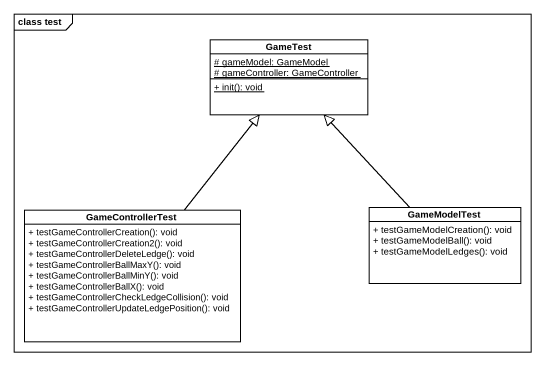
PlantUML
@startuml
mainframe class test
hide circle
hide empty members
skinparam classAttributeIconSize 0
class GameTest {
  {static} # gameModel: GameModel
  {static} # gameController: GameController
  {static} + init(): void
}
class GameControllerTest {
  + testGameControllerCreation(): void
  + testGameControllerCreation2(): void
  + testGameControllerDeleteLedge(): void
  + testGameControllerBallMaxY(): void
  + testGameControllerBallMinY(): void
  + testGameControllerBallX(): void
  + testGameControllerCheckLedgeCollision(): void
  + testGameControllerUpdateLedgePosition(): void
}
class GameModelTest {
  + testGameModelCreation(): void
  + testGameModelBall(): void
  + testGameModelLedges(): void
}
GameControllerTest -up-|> GameTest
GameModelTest -up-|> GameTest
@enduml
